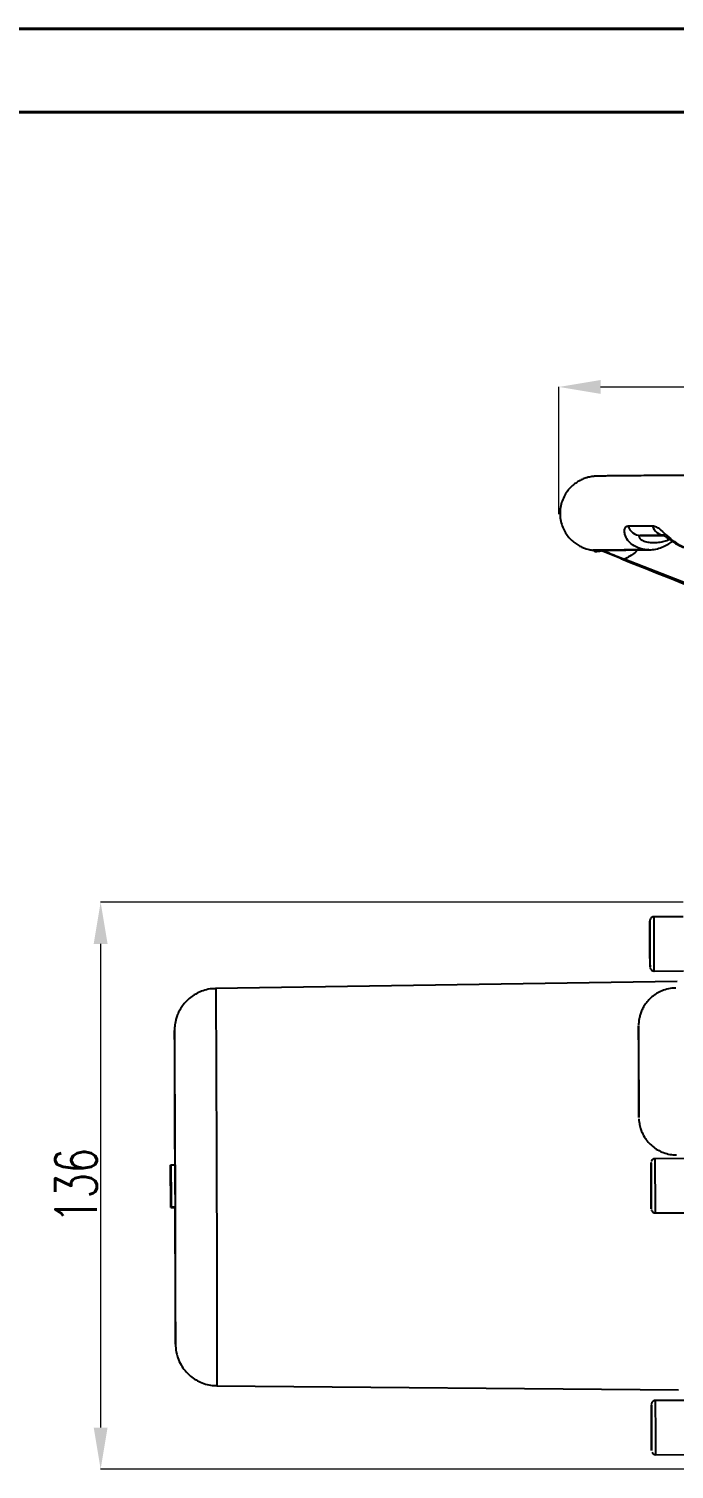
# Model space of a CAD drawing. Header units: millimetres. Extents: x 2312 to 3992, y 755 to 1943.
# Drawn here: x 3173.7 to 3328.4, y 1597.8 to 1943.3 of the extents above; entities that cross this region are included whole.
import ezdxf

# ---------------------------------------------------------------- set-up
doc = ezdxf.new("R2010")
doc.units = ezdxf.units.MM
for name, color, linetype, lineweight in [('AM_5', 3, 'Continuous', 25), ('标注', 3, 'Continuous', 13), ('粗实线', 7, 'Continuous', 40)]:
    doc.layers.add(name, color=color, linetype=linetype, lineweight=lineweight)
doc.styles.add('SLDTEXTSTYLE1', font='txt.shx', dxfattribs={"width": 0.7, "bigfont": 'gbcbig.shx'})
doc.dimstyles.new('SLDDIMSTYLE12$0', dxfattribs={"dimtxt": 12, "dimasz": 10, "dimexe": 0, "dimexo": 0.0625, "dimgap": 0.875, "dimtad": 1, "dimdec": 1, "dimlfac": 1.8, "dimrnd": 1e-09, "dimzin": 12, "dimdsep": 46, "dimtxsty": 'SLDTEXTSTYLE1', "dimcen": 0.09, "dimdle": 8.16, "dimclrd": 3, "dimclre": 3, "dimadec": 0, "dimazin": 3, "dimtfac": 1, "dimtdec": 1, "dimtofl": 0, "dimtmove": 0, "dimatfit": 3, "dimfxl": 0, "dimfrac": 2, "dimtolj": 1, "dimlwd": 5, "dimlwe": 5, "dimarcsym": 0})

# ---------------------------------------------------------------- blocks, each defined once
blk = doc.blocks.new('*D32')
at = {"layer": 'Defpoints', "color": 0, "transparency": 16777216}
for p in [(3330.56, 1733.8), (3190.91, 1597.8), (3330.96, 1597.8)]:
    blk.add_point(p, dxfattribs=at)
at = {"layer": '标注', "color": 3, "lineweight": 5, "transparency": 16777216}
blk.add_line((3330.5, 1733.8), (3190.91, 1733.8), dxfattribs=at)
at = {"layer": '标注', "color": 3, "linetype": 'Continuous', "lineweight": 5, "transparency": 16777216}
for p, q in [((3190.91, 1723.8), (3190.91, 1607.8)), ((3330.9, 1597.8), (3190.91, 1597.8))]:
    blk.add_line(p, q, dxfattribs=at)
at = {"layer": '标注', "color": 3, "transparency": 16777216}
for points in [[(3189.25, 1723.8), (3192.58, 1723.8), (3190.91, 1733.8)], [(3189.25, 1607.8), (3192.58, 1607.8), (3190.91, 1597.8)]]:
    blk.add_solid(points, dxfattribs=at)
at = {"layer": '标注', "color": 0, "transparency": 16777216, "insert": (3185.04, 1665.8), "char_height": 10, "attachment_point": 5, "rotation": 90, "style": 'SLDTEXTSTYLE1'}
blk.add_mtext('\\A1;136', dxfattribs=at)
blk = doc.blocks.new('*D28')
at = {"layer": 'AM_5', "color": 3, "lineweight": 5, "transparency": 16777216}
blk.add_line((3300.74, 1826.89), (3300.74, 1857.38), dxfattribs=at)
at = {"layer": 'AM_5', "color": 3, "linetype": 'Continuous', "lineweight": 5, "transparency": 16777216}
for p, q in [((3310.74, 1857.38), (3594.16, 1857.38)), ((3604.16, 1826.89), (3604.16, 1857.38))]:
    blk.add_line(p, q, dxfattribs=at)
at = {"layer": 'AM_5', "color": 3, "transparency": 16777216}
for points in [[(3310.74, 1859.05), (3310.74, 1855.72), (3300.74, 1857.38)], [(3594.16, 1859.05), (3594.16, 1855.72), (3604.16, 1857.38)]]:
    blk.add_solid(points, dxfattribs=at)
at = {"layer": 'Defpoints', "color": 0, "transparency": 16777216}
for p in [(3604.16, 1857.38), (3300.74, 1826.82), (3604.16, 1826.82)]:
    blk.add_point(p, dxfattribs=at)
at = {"layer": 'AM_5', "color": 0, "transparency": 16777216, "insert": (3452.45, 1864.26), "char_height": 12, "attachment_point": 5, "style": 'SLDTEXTSTYLE1'}
blk.add_mtext('\\A1;%%C300', dxfattribs=at)

msp = doc.modelspace()

# ---------------------------------------------------------------- linework, layer by layer
at = {"color": 7, "linetype": 'Continuous', "lineweight": 25}
for p, q in [((3320.329, 1821.761), (3325.733, 1821.773)), ((3308.868, 1818.246), (3309.377, 1817.937)), ((3309.815, 1817.952), (3309.349, 1818.262)), ((3309.377, 1817.937), (3309.815, 1817.952)), ((3310.522, 1817.896), (3309.86, 1817.905)), ((3310.134, 1818.019), (3310.699, 1818.039)), ((3310.441, 1818.193), (3310.613, 1818.09)), ((3310.605, 1818.095), (3310.699, 1818.039)), ((3310.609, 1818.093), (3310.723, 1818.046)), ((3310.699, 1818.039), (3310.724, 1818.046)), ((3310.929, 1817.986), (3310.719, 1817.989)), ((3312.969, 1817.25), (3310.975, 1818.04)), ((3315.605, 1816.201), (3312.969, 1817.25)), ((3322.282, 1818.39), (3321.92, 1818.321)), ((3363.96, 1797.394), (3316.423, 1816.08)), ((3322.547, 1729.278), (3322.547, 1729.268)), ((3330.544, 1730.303), (3323.544, 1730.281)), ((3322.554, 1727.242), (3322.564, 1725.52)), ((3322.554, 1725.501), (3322.554, 1727.242)), ((3322.565, 1722.037), (3322.554, 1725.501)), ((3322.564, 1725.501), (3322.554, 1725.501)), ((3322.564, 1725.52), (3322.575, 1722.056)), ((3322.575, 1720.314), (3322.565, 1722.037)), ((3322.575, 1722.037), (3322.565, 1722.037)), ((3322.575, 1722.056), (3322.575, 1720.314)), ((3323.585, 1717.281), (3330.585, 1717.303)), ((3329.111, 1714.781), (3218.476, 1713.081)), ((3330.826, 1672.304), (3323.826, 1672.282)), ((3207.724, 1660.709), (3207.692, 1670.709)), ((3207.692, 1670.709), (3207.7, 1670.709)), ((3207.692, 1670.709), (3207.719, 1670.709)), ((3207.703, 1669.598), (3207.699, 1669.598)), ((3207.699, 1669.598), (3207.71, 1666.148)), ((3207.7, 1670.709), (3207.719, 1670.709)), ((3207.719, 1670.826), (3208.719, 1670.829)), ((3207.743, 1660.709), (3207.719, 1670.826)), ((3207.719, 1670.826), (3207.722, 1670.826)), ((3207.722, 1670.826), (3208.722, 1670.829)), ((3207.722, 1670.826), (3207.761, 1660.709)), ((3207.741, 1670.826), (3208.741, 1670.829)), ((3207.759, 1670.826), (3208.759, 1670.829)), ((3207.784, 1660.709), (3207.759, 1670.826)), ((3207.759, 1670.826), (3207.762, 1670.826)), ((3207.762, 1670.826), (3208.762, 1670.829)), ((3207.762, 1670.826), (3207.802, 1660.709)), ((3208.719, 1670.829), (3208.722, 1670.829)), ((3208.722, 1670.829), (3208.722, 1670.829)), ((3208.759, 1670.829), (3208.762, 1670.829)), ((3208.762, 1670.829), (3208.802, 1660.712)), ((3322.834, 1668.773), (3322.84, 1668.784)), ((3322.841, 1665.768), (3322.834, 1668.773)), ((3322.84, 1668.773), (3322.834, 1668.773)), ((3322.84, 1668.784), (3322.853, 1665.789)), ((3207.71, 1666.148), (3207.714, 1666.148)), ((3207.717, 1667.844), (3207.726, 1667.844)), ((3207.72, 1665.212), (3207.74, 1660.709)), ((3207.72, 1665.212), (3207.732, 1665.212)), ((3207.728, 1668.487), (3207.727, 1668.487)), ((3207.727, 1668.487), (3207.736, 1664.92)), ((3207.741, 1664.92), (3207.728, 1668.487)), ((3207.753, 1665.505), (3207.757, 1665.505)), ((3207.759, 1667.259), (3207.756, 1667.259)), ((3207.76, 1664.627), (3207.756, 1665.738)), ((3207.756, 1665.738), (3207.764, 1665.738)), ((3207.756, 1665.738), (3207.771, 1665.738)), ((3207.759, 1667.259), (3207.768, 1667.259)), ((3207.764, 1665.738), (3207.78, 1660.592)), ((3207.764, 1665.738), (3207.771, 1665.738)), ((3207.782, 1664.92), (3207.768, 1668.487)), ((3207.768, 1668.487), (3207.768, 1668.487)), ((3207.768, 1668.487), (3207.777, 1664.92)), ((3322.853, 1662.773), (3322.841, 1665.768)), ((3322.853, 1665.768), (3322.841, 1665.768)), ((3322.853, 1665.789), (3322.859, 1662.784)), ((3207.718, 1665.037), (3207.714, 1665.037)), ((3207.714, 1665.037), (3207.727, 1660.709)), ((3207.737, 1660.709), (3207.718, 1665.037)), ((3207.736, 1664.92), (3207.741, 1664.92)), ((3207.736, 1664.92), (3207.741, 1664.92)), ((3207.746, 1663.809), (3207.739, 1663.809)), ((3207.739, 1663.809), (3207.747, 1660.709)), ((3207.757, 1660.709), (3207.746, 1663.809)), ((3207.765, 1664.627), (3207.76, 1664.627)), ((3207.767, 1663.984), (3207.765, 1664.627)), ((3207.777, 1664.92), (3207.782, 1664.92)), ((3207.777, 1664.92), (3207.782, 1664.92)), ((3207.786, 1663.809), (3207.779, 1663.809)), ((3207.779, 1663.809), (3207.787, 1660.709)), ((3207.798, 1660.709), (3207.786, 1663.809)), ((3322.859, 1662.784), (3322.853, 1662.773)), ((3207.727, 1660.709), (3207.724, 1660.709)), ((3207.727, 1660.709), (3207.737, 1660.709)), ((3207.74, 1660.709), (3207.737, 1660.709)), ((3207.74, 1660.709), (3207.743, 1660.709)), ((3207.747, 1660.709), (3207.743, 1660.709)), ((3207.747, 1660.709), (3207.757, 1660.709)), ((3207.761, 1660.709), (3207.757, 1660.709)), ((3207.761, 1660.709), (3207.777, 1660.709)), ((3207.773, 1660.592), (3207.778, 1660.592)), ((3207.778, 1660.592), (3207.775, 1661.411)), ((3207.78, 1660.592), (3207.778, 1660.592)), ((3207.78, 1660.592), (3208.78, 1660.595)), ((3207.787, 1660.709), (3207.784, 1660.709)), ((3207.787, 1660.709), (3207.798, 1660.709)), ((3207.802, 1660.709), (3207.798, 1660.709)), ((3207.802, 1660.709), (3208.802, 1660.712)), ((3208.78, 1660.712), (3208.78, 1660.595)), ((3323.867, 1659.282), (3330.867, 1659.304)), ((3218.775, 1617.821), (3329.419, 1616.817)), ((3330.909, 1614.304), (3323.909, 1614.282)), ((3322.918, 1611.243), (3322.929, 1609.52)), ((3322.919, 1609.501), (3322.918, 1611.243)), ((3322.93, 1606.037), (3322.919, 1609.501)), ((3322.929, 1609.501), (3322.919, 1609.501)), ((3322.929, 1609.52), (3322.94, 1606.056)), ((3322.94, 1604.315), (3322.93, 1606.037)), ((3322.94, 1606.037), (3322.93, 1606.037)), ((3322.94, 1606.056), (3322.94, 1604.315)), ((3323.95, 1601.282), (3330.95, 1601.304))]:
    msp.add_line(p, q, dxfattribs=at)
at = {"color": 7, "linetype": 'Continuous', "lineweight": 25, "flags": 128}
for points in [[(3317.342, 1824.047), (3318.026, 1824.052), (3318.724, 1824.056), (3319.435, 1824.061), (3320.16, 1824.066), (3320.899, 1824.071), (3321.651, 1824.076), (3322.416, 1824.08), (3323.195, 1824.085)], [(3326.053, 1821.798), (3325.292, 1821.793), (3324.543, 1821.789), (3323.808, 1821.784), (3323.086, 1821.779), (3322.377, 1821.774), (3321.681, 1821.77), (3320.998, 1821.765), (3320.329, 1821.761)], [(3322.547, 1729.268), (3322.545, 1729.086), (3322.545, 1728.533), (3322.546, 1727.655), (3322.548, 1726.513), (3322.551, 1725.185), (3322.555, 1723.761), (3322.56, 1722.338), (3322.565, 1721.013), (3322.57, 1719.877), (3322.575, 1719.006), (3322.579, 1718.461), (3322.582, 1718.278), (3322.584, 1718.47), (3322.584, 1719.024), (3322.583, 1719.901), (3322.581, 1721.043), (3322.578, 1722.371), (3322.574, 1723.795), (3322.569, 1725.218), (3322.564, 1726.543), (3322.559, 1727.679), (3322.554, 1728.55), (3322.55, 1729.095), (3322.547, 1729.278), (3322.547, 1729.278)], [(3218.476, 1713.081), (3218.476, 1713.081), (3218.483, 1712.9), (3218.492, 1712.357), (3218.502, 1711.458), (3218.513, 1710.208), (3218.524, 1708.618), (3218.537, 1706.7), (3218.55, 1704.467), (3218.563, 1701.938), (3218.577, 1699.13), (3218.592, 1696.067), (3218.607, 1692.77), (3218.621, 1689.266), (3218.636, 1685.58), (3218.651, 1681.741), (3218.666, 1677.779), (3218.68, 1673.722), (3218.694, 1669.602), (3218.707, 1665.451)], [(3319.838, 1704.154), (3319.837, 1704.148), (3319.836, 1704.119)], [(3319.89, 1693.159), (3319.883, 1695.093), (3319.876, 1696.956), (3319.87, 1698.683), (3319.863, 1700.21), (3319.856, 1701.482), (3319.85, 1702.453), (3319.845, 1703.088), (3319.841, 1703.365), (3319.838, 1703.272), (3319.836, 1702.814), (3319.836, 1702.007), (3319.836, 1700.881), (3319.838, 1699.475), (3319.842, 1697.841), (3319.846, 1696.037), (3319.852, 1694.13), (3319.858, 1692.188), (3319.864, 1690.28), (3319.871, 1688.477), (3319.878, 1686.843), (3319.885, 1685.437), (3319.891, 1684.311), (3319.897, 1683.504), (3319.901, 1683.046), (3319.905, 1682.953), (3319.907, 1683.23), (3319.909, 1683.865), (3319.908, 1684.836), (3319.907, 1686.108), (3319.904, 1687.635), (3319.9, 1689.362), (3319.895, 1691.225), (3319.89, 1693.159)], [(3208.624, 1702.886), (3208.624, 1702.869), (3208.619, 1702.328), (3208.616, 1701.43), (3208.614, 1700.186), (3208.613, 1698.607), (3208.613, 1696.709), (3208.615, 1694.509), (3208.618, 1692.029), (3208.623, 1689.292), (3208.628, 1686.326), (3208.635, 1683.159), (3208.643, 1679.82), (3208.651, 1676.343), (3208.661, 1672.761), (3208.667, 1670.712)], [(3208.632, 1703.014), (3208.629, 1703.051), (3208.624, 1702.886)], [(3208.812, 1665.42), (3208.8, 1669.108), (3208.788, 1672.761), (3208.775, 1676.344), (3208.762, 1679.821), (3208.749, 1683.159), (3208.736, 1686.326), (3208.723, 1689.293), (3208.71, 1692.029), (3208.697, 1694.509), (3208.685, 1696.709), (3208.674, 1698.607), (3208.663, 1700.186), (3208.653, 1701.43), (3208.644, 1702.328), (3208.636, 1702.869), (3208.632, 1703.014)], [(3319.906, 1682.175), (3319.906, 1682.17), (3319.907, 1682.166)], [(3322.833, 1670.983), (3322.832, 1671.096), (3322.829, 1671.279), (3322.829, 1671.278)], [(3208.868, 1627.813), (3208.872, 1627.97), (3208.876, 1628.512), (3208.88, 1629.41), (3208.882, 1630.654), (3208.882, 1632.233), (3208.882, 1634.131), (3208.88, 1636.331), (3208.877, 1638.811), (3208.873, 1641.547), (3208.867, 1644.514), (3208.86, 1647.681), (3208.853, 1651.019), (3208.844, 1654.496), (3208.834, 1658.079), (3208.824, 1661.732), (3208.812, 1665.42)], [(3218.707, 1665.451), (3218.72, 1661.3), (3218.732, 1657.18), (3218.743, 1653.124), (3218.754, 1649.161), (3218.763, 1645.322), (3218.771, 1641.636), (3218.778, 1638.132), (3218.784, 1634.835), (3218.789, 1631.772), (3218.793, 1628.964), (3218.795, 1626.435), (3218.796, 1624.202), (3218.796, 1622.284), (3218.794, 1620.694), (3218.791, 1619.444), (3218.787, 1618.545), (3218.782, 1618.002), (3218.775, 1617.821), (3218.775, 1617.821)], [(3208.698, 1660.712), (3208.707, 1658.078), (3208.72, 1654.496), (3208.733, 1651.019), (3208.746, 1647.681), (3208.76, 1644.513), (3208.773, 1641.547), (3208.786, 1638.811), (3208.798, 1636.331), (3208.81, 1634.131), (3208.821, 1632.233), (3208.832, 1630.654), (3208.842, 1629.41), (3208.851, 1628.512), (3208.859, 1627.97), (3208.86, 1627.921)], [(3322.864, 1660.279), (3322.864, 1660.279), (3322.865, 1660.315)], [(3208.86, 1627.921), (3208.866, 1627.789), (3208.868, 1627.813)], [(3322.947, 1602.279), (3322.948, 1602.471), (3322.949, 1603.024), (3322.948, 1603.902), (3322.946, 1605.044), (3322.943, 1606.372), (3322.939, 1607.796), (3322.934, 1609.219), (3322.929, 1610.544), (3322.924, 1611.68), (3322.919, 1612.55), (3322.915, 1613.096), (3322.912, 1613.279), (3322.91, 1613.087), (3322.91, 1612.533), (3322.91, 1611.655), (3322.912, 1610.514), (3322.916, 1609.185), (3322.92, 1607.761), (3322.925, 1606.338), (3322.93, 1605.014), (3322.935, 1603.877), (3322.94, 1603.007), (3322.944, 1602.462), (3322.947, 1602.279)]]:
    msp.add_lwpolyline(points, dxfattribs=at)
at = {"color": 7, "linetype": 'Continuous', "lineweight": 25}
for centre, radius, start, end in [((3320.429, 1824.986), 3.227, 196.92281, 268.22475), ((3326.197, 1824.908), 3.113, 195.32616, 267.34752), ((1945.825, 1719.445), 1377.761, 359.910012, 0.450632), ((6076.657, 1701.892), 2756.822, 179.953718, 180.409783), ((1758.907, 1691.142), 1560.985, 0.074045, 0.47763), ((1605.284, 1685.116), 1714.626, 359.901422, 0.268769), ((2275.834, 1663.94), 1048.025, 0.10183, 0.45607), ((4626.923, 1669.89), 1304.095, 179.939016, 180.422274), ((1965.657, 1662.448), 1357.203, 0.141342, 0.360319), ((2362.665, 1661.502), 960.201, 359.929219, 0.25625), ((2552.996, 1661.439), 770.874, 359.839675, 0.324314), ((1940.687, 1603.428), 1383.264, 359.911087, 0.449557)]:
    msp.add_arc(centre, radius, start, end, dxfattribs=at)
for points, knots in [([(3582.497, 1836.934), (3581.866, 1836.935), (3580.305, 1836.936), (3577.487, 1836.937), (3574.096, 1836.938), (3570.427, 1836.937), (3566.5, 1836.935), (3562.321, 1836.931), (3557.9, 1836.927), (3553.246, 1836.921), (3548.37, 1836.915), (3543.282, 1836.907), (3537.993, 1836.898), (3532.516, 1836.888), (3526.862, 1836.877), (3521.044, 1836.865), (3515.074, 1836.852), (3508.966, 1836.838), (3502.734, 1836.823), (3496.39, 1836.807), (3489.95, 1836.791), (3483.427, 1836.773), (3476.836, 1836.755), (3470.191, 1836.736), (3463.507, 1836.716), (3456.8, 1836.696), (3450.082, 1836.675), (3443.371, 1836.653), (3436.68, 1836.631), (3430.024, 1836.608), (3423.418, 1836.585), (3416.876, 1836.562), (3410.414, 1836.538), (3404.045, 1836.514), (3397.783, 1836.489), (3391.643, 1836.465), (3385.637, 1836.44), (3379.779, 1836.416), (3374.083, 1836.391), (3368.56, 1836.367), (3363.223, 1836.342), (3358.084, 1836.318), (3353.153, 1836.294), (3348.443, 1836.27), (3343.962, 1836.246), (3339.722, 1836.223), (3335.731, 1836.2), (3331.999, 1836.178), (3328.532, 1836.156), (3325.34, 1836.135), (3322.428, 1836.115), (3319.803, 1836.095), (3317.469, 1836.076), (3315.433, 1836.057), (3313.695, 1836.039), (3312.257, 1836.022), (3311.12, 1836.006), (3310.247, 1835.988), (3309.814, 1835.977), (3309.391, 1835.955), (3309.055, 1835.928), (3308.635, 1835.877), (3308.117, 1835.789), (3307.403, 1835.617), (3306.518, 1835.314), (3305.513, 1834.83), (3304.464, 1834.14), (3303.442, 1833.228), (3302.517, 1832.087), (3301.766, 1830.751), (3301.246, 1829.27), (3300.985, 1827.659), (3301.027, 1826.012), (3301.368, 1824.429), (3301.941, 1823.025), (3302.689, 1821.81), (3303.561, 1820.79), (3304.506, 1819.964), (3305.477, 1819.324), (3306.418, 1818.861), (3307.265, 1818.555), (3307.97, 1818.372), (3308.498, 1818.274), (3308.795, 1818.233), (3308.891, 1818.223), (3308.91, 1818.221)], [0, 0, 0, 0, 0.0110684, 0.0273711, 0.0436679, 0.0599607, 0.0762506, 0.0925385, 0.1088249, 0.12511, 0.1413943, 0.1576779, 0.1739609, 0.1902435, 0.2065257, 0.2228075, 0.2390892, 0.2553706, 0.2716519, 0.287933, 0.304214, 0.320495, 0.3367758, 0.3530566, 0.3693373, 0.3856181, 0.4018988, 0.4181795, 0.4344602, 0.4507409, 0.4670217, 0.4833025, 0.4995834, 0.5158643, 0.5321454, 0.5484266, 0.5647079, 0.5809894, 0.5972711, 0.613553, 0.6298353, 0.6461179, 0.662401, 0.6786847, 0.694969, 0.7112543, 0.7275406, 0.7438285, 0.7601184, 0.7764109, 0.7927073, 0.8090091, 0.8253193, 0.8416426, 0.8579882, 0.874375, 0.8908477, 0.9075372, 0.9250134, 0.9304388, 0.9336287, 0.9354293, 0.9371416, 0.9389823, 0.9413668, 0.9441481, 0.9471667, 0.9505105, 0.9540906, 0.9578127, 0.9616135, 0.9654544, 0.9696284, 0.9735231, 0.9771757, 0.9806185, 0.9838633, 0.9869091, 0.9897422, 0.9923293, 0.9945963, 0.9964557, 0.998026, 0.9996193, 1, 1, 1, 1]), ([(3321.92, 1818.321), (3321.522, 1818.359), (3320.396, 1818.468), (3318.703, 1819.17), (3317.228, 1820.486), (3316.507, 1821.936), (3316.43, 1822.959), (3316.617, 1823.637), (3316.918, 1823.993), (3317.234, 1824.033), (3317.342, 1824.047)], [0, 0, 0, 0, 0.10046269, 0.28477297, 0.47069851, 0.63831063, 0.76809339, 0.83205533, 0.94289075, 1, 1, 1, 1]), ([(3320.329, 1821.761), (3320.213, 1821.742), (3320.063, 1821.718), (3319.933, 1821.555), (3319.917, 1821.379), (3320.076, 1821.06), (3320.53, 1820.664), (3321.455, 1820.28), (3322.649, 1820.053), (3323.979, 1820.017), (3325.313, 1820.191), (3326.41, 1820.482), (3327.01, 1820.751), (3327.213, 1820.842)], [0, 0, 0, 0, 0.075578, 0.0975702, 0.1681769, 0.203454, 0.2986034, 0.4167134, 0.5455775, 0.683754, 0.8201583, 0.9392126, 1, 1, 1, 1]), ([(3323.195, 1824.085), (3323.495, 1824.03), (3323.907, 1823.955), (3324.809, 1823.375), (3325.523, 1822.748), (3326.653, 1821.719), (3327.955, 1820.556), (3329.921, 1819.244), (3331.73, 1818.546), (3332.801, 1818.435), (3333.174, 1818.396)], [0, 0, 0, 0, 0.1229579, 0.16818, 0.3271489, 0.3619897, 0.5300428, 0.7164575, 0.9012527, 1, 1, 1, 1]), ([(3325.718, 1821.834), (3325.72, 1821.835), (3325.723, 1821.836), (3326.033, 1821.664), (3326.509, 1821.345), (3327.219, 1820.833), (3328.187, 1820.159), (3329.412, 1819.422), (3330.82, 1818.819), (3332.099, 1818.464), (3332.854, 1818.44), (3333.121, 1818.431)], [0, 0, 0, 0, 0.0631138, 0.1283162, 0.2002165, 0.3035717, 0.4241939, 0.5739843, 0.7505391, 0.9117632, 1, 1, 1, 1]), ([(3309.349, 1818.262), (3309.224, 1818.259), (3309.013, 1818.254), (3308.91, 1818.248), (3308.868, 1818.246)], [0, 0, 0, 0, 0.5928905, 1, 1, 1, 1]), ([(3310.222, 1818.199), (3310.132, 1818.202), (3309.93, 1818.211), (3309.664, 1818.233), (3309.464, 1818.253), (3309.373, 1818.262), (3309.356, 1818.262), (3309.349, 1818.262)], [0, 0, 0, 0, 0.2157643, 0.4867513, 0.6829322, 0.8795299, 1, 1, 1, 1]), ([(3309.815, 1817.952), (3309.834, 1817.957), (3309.879, 1817.971), (3310.034, 1818.067), (3310.184, 1818.172), (3310.222, 1818.199)], [0, 0, 0, 0, 0.3322115, 0.831009, 1, 1, 1, 1]), ([(3321.92, 1818.321), (3320.76, 1818.312), (3318.435, 1818.294), (3315.807, 1818.27), (3313.755, 1818.25), (3312.218, 1818.232), (3310.997, 1818.214), (3310.48, 1818.204), (3310.222, 1818.199)], [0, 0, 0, 0, 0.1925819, 0.3859175, 0.538678, 0.6914384, 0.8457192, 1, 1, 1, 1]), ([(3310.441, 1818.193), (3310.637, 1818.197), (3311.253, 1818.21), (3312.981, 1818.234), (3315.725, 1818.262), (3318.809, 1818.289), (3321.01, 1818.306), (3322.112, 1818.314)], [0, 0, 0, 0, 0.1199161, 0.3761653, 0.6341936, 0.816777, 1, 1, 1, 1]), ([(3311.211, 1818.202), (3311.789, 1817.961), (3312.96, 1817.473), (3314.731, 1816.752), (3315.908, 1816.284), (3316.423, 1816.08)], [0, 0, 0, 0, 0.3541254, 0.7175532, 1, 1, 1, 1]), ([(3319.586, 1818.295), (3319.397, 1818.089), (3318.518, 1817.134), (3317.344, 1816.543), (3316.423, 1816.08)], [0, 0, 0, 0, 0.2152211, 1, 1, 1, 1]), ([(3322.112, 1818.314), (3322.18, 1818.324), (3322.261, 1818.336), (3322.279, 1818.382), (3322.282, 1818.39)], [0, 0, 0, 0, 0.8413532, 1, 1, 1, 1]), ([(3322.326, 1818.344), (3322.496, 1818.338), (3323.168, 1818.311), (3324.348, 1818.551), (3325.787, 1819.041), (3327.002, 1819.671), (3327.678, 1820.144), (3327.951, 1820.335)], [0, 0, 0, 0, 0.0860717, 0.3396587, 0.5913251, 0.8346208, 1, 1, 1, 1]), ([(3315.605, 1816.201), (3326.684, 1811.796), (3348.941, 1802.946), (3371.205, 1794.111), (3382.386, 1789.674)], [0, 0, 0, 0, 0.4977752, 1, 1, 1, 1]), ([(3322.668, 1729.758), (3322.626, 1729.663), (3322.574, 1729.542), (3322.554, 1729.402), (3322.55, 1729.359), (3322.548, 1729.334), (3322.547, 1729.311), (3322.547, 1729.301), (3322.547, 1729.294)], [0, 0, 0, 0, 0.451306, 0.5701909, 0.6421025, 0.7062392, 0.8009642, 1, 1, 1, 1]), ([(3323.542, 1730.27), (3323.517, 1730.274), (3323.374, 1730.292), (3323.137, 1730.207), (3322.891, 1730.052), (3322.747, 1729.892), (3322.688, 1729.791), (3322.668, 1729.758)], [0, 0, 0, 0, 0.0707184, 0.4043843, 0.6694381, 0.8920526, 1, 1, 1, 1]), ([(3322.612, 1718.06), (3322.632, 1717.985), (3322.675, 1717.826), (3322.845, 1717.581), (3323.11, 1717.379), (3323.39, 1717.274), (3323.549, 1717.291), (3323.588, 1717.296)], [0, 0, 0, 0, 0.17461699, 0.36687047, 0.64784852, 0.9119939, 1, 1, 1, 1]), ([(3218.475, 1713.039), (3218.173, 1713.043), (3217.299, 1713.053), (3215.906, 1712.743), (3214.38, 1712.183), (3213.04, 1711.419), (3211.893, 1710.518), (3210.941, 1709.523), (3210.18, 1708.48), (3209.6, 1707.432), (3209.185, 1706.424), (3208.914, 1705.506), (3208.76, 1704.741), (3208.684, 1704.16), (3208.652, 1703.79), (3208.639, 1703.56), (3208.632, 1703.377), (3208.627, 1703.219), (3208.626, 1703.126), (3208.625, 1703.072)], [0, 0, 0, 0, 0.0508938, 0.1475375, 0.238723, 0.3251311, 0.407034, 0.4844393, 0.5571379, 0.624702, 0.6864357, 0.7411907, 0.7866196, 0.819348, 0.8438606, 0.8637943, 0.8900873, 0.9352414, 1, 1, 1, 1]), ([(3328.808, 1713.148), (3328.609, 1713.158), (3327.86, 1713.197), (3326.607, 1712.943), (3325.141, 1712.442), (3323.863, 1711.731), (3322.778, 1710.886), (3321.887, 1709.95), (3321.185, 1708.971), (3320.658, 1707.992), (3320.29, 1707.058), (3320.055, 1706.209), (3319.925, 1705.496), (3319.867, 1704.963), (3319.847, 1704.627), (3319.841, 1704.462), (3319.838, 1704.367), (3319.838, 1704.327), (3319.837, 1704.307)], [0, 0, 0, 0, 0.0416357, 0.1562684, 0.2635695, 0.3646719, 0.4600435, 0.5497568, 0.6335842, 0.7110149, 0.7812291, 0.8430355, 0.8946685, 0.9326416, 0.9555567, 0.96924, 0.9836239, 1, 1, 1, 1]), ([(3319.915, 1681.798), (3319.916, 1681.77), (3319.92, 1681.674), (3319.945, 1681.301), (3320.036, 1680.569), (3320.264, 1679.589), (3320.725, 1678.355), (3321.403, 1677.139), (3322.353, 1675.962), (3323.453, 1674.976), (3324.74, 1674.158), (3326.19, 1673.566), (3327.611, 1673.221), (3328.539, 1673.224), (3328.936, 1673.226)], [0, 0, 0, 0, 0.0097053, 0.0332249, 0.0826413, 0.1713125, 0.2497861, 0.3676399, 0.4710802, 0.5759853, 0.6863554, 0.7995369, 0.914206, 1, 1, 1, 1]), ([(3323.816, 1672.27), (3323.709, 1672.263), (3323.501, 1672.251), (3323.241, 1672.105), (3323.056, 1671.929), (3322.942, 1671.759), (3322.901, 1671.647), (3322.884, 1671.602)], [0, 0, 0, 0, 0.2579388, 0.5046447, 0.7086223, 0.8810116, 1, 1, 1, 1]), ([(3207.7, 1670.709), (3207.701, 1670.692), (3207.703, 1670.657), (3207.706, 1670.336), (3207.709, 1669.879), (3207.712, 1669.341), (3207.715, 1668.623), (3207.716, 1668.104), (3207.717, 1667.844)], [0, 0, 0, 0, 0.2503765, 0.5004055, 0.6255352, 0.7503101, 0.8750239, 1, 1, 1, 1]), ([(3207.714, 1667.844), (3207.713, 1668.013), (3207.712, 1668.351), (3207.71, 1668.945), (3207.706, 1669.567), (3207.704, 1669.586), (3207.703, 1669.598)], [0, 0, 0, 0, 0.1252481, 0.2503991, 0.4992869, 1, 1, 1, 1]), ([(3207.749, 1665.388), (3207.748, 1665.907), (3207.745, 1666.946), (3207.741, 1668.465), (3207.738, 1669.82), (3207.738, 1670.705), (3207.74, 1670.786), (3207.741, 1670.826)], [0, 0, 0, 0, 0.1872508, 0.3741637, 0.5604995, 0.7798604, 1, 1, 1, 1]), ([(3207.741, 1670.826), (3207.742, 1670.792), (3207.744, 1670.725), (3207.749, 1669.911), (3207.755, 1668.649), (3207.758, 1667.723), (3207.759, 1667.259)], [0, 0, 0, 0, 0.2808609, 0.5601449, 0.7799227, 1, 1, 1, 1]), ([(3207.744, 1669.715), (3207.744, 1669.665), (3207.743, 1669.59), (3207.743, 1668.963), (3207.745, 1668.143), (3207.748, 1666.944), (3207.751, 1665.985), (3207.753, 1665.505)], [0, 0, 0, 0, 0.2484927, 0.3735937, 0.4988061, 0.7490626, 1, 1, 1, 1]), ([(3207.756, 1667.259), (3207.755, 1667.625), (3207.753, 1668.353), (3207.749, 1669.25), (3207.746, 1669.666), (3207.745, 1669.699), (3207.744, 1669.715)], [0, 0, 0, 0, 0.2808145, 0.5590392, 0.7790826, 1, 1, 1, 1]), ([(3207.714, 1666.148), (3207.715, 1666.196), (3207.716, 1666.255), (3207.717, 1666.665), (3207.716, 1666.989), (3207.715, 1667.403), (3207.714, 1667.697), (3207.714, 1667.844)], [0, 0, 0, 0, 0.4990981, 0.6244891, 0.7496019, 0.8746456, 1, 1, 1, 1]), ([(3207.717, 1667.844), (3207.718, 1667.437), (3207.721, 1666.623), (3207.722, 1665.626), (3207.721, 1665.369), (3207.72, 1665.212)], [0, 0, 0, 0, 0.2794583, 0.5590872, 1, 1, 1, 1]), ([(3207.773, 1660.592), (3207.772, 1660.625), (3207.77, 1660.691), (3207.766, 1661.283), (3207.761, 1662.215), (3207.755, 1663.713), (3207.751, 1664.828), (3207.749, 1665.388)], [0, 0, 0, 0, 0.1869136, 0.3737692, 0.5603576, 0.7796615, 1, 1, 1, 1]), ([(3207.753, 1665.505), (3207.754, 1664.999), (3207.758, 1663.993), (3207.763, 1662.633), (3207.767, 1661.85), (3207.769, 1661.752), (3207.77, 1661.703)], [0, 0, 0, 0, 0.2813311, 0.5600527, 0.7801431, 1, 1, 1, 1]), ([(3207.77, 1661.703), (3207.77, 1661.725), (3207.771, 1661.77), (3207.771, 1662.296), (3207.769, 1663.141), (3207.768, 1663.703), (3207.767, 1663.984)], [0, 0, 0, 0, 0.2807685, 0.5595561, 0.7791584, 1, 1, 1, 1]), ([(3207.775, 1661.411), (3207.775, 1661.137), (3207.775, 1660.645), (3207.773, 1660.608), (3207.773, 1660.592)], [0, 0, 0, 0, 0.5576921, 1, 1, 1, 1]), ([(3322.887, 1660.081), (3322.894, 1660.048), (3322.924, 1659.903), (3323.05, 1659.67), (3323.295, 1659.44), (3323.575, 1659.299), (3323.778, 1659.296), (3323.865, 1659.295)], [0, 0, 0, 0, 0.0748294, 0.3354622, 0.5577007, 0.8095366, 1, 1, 1, 1]), ([(3208.863, 1627.717), (3208.863, 1627.706), (3208.865, 1627.629), (3208.868, 1627.52), (3208.88, 1627.252), (3208.907, 1626.877), (3208.97, 1626.328), (3209.12, 1625.509), (3209.465, 1624.301), (3210.12, 1622.867), (3211.067, 1621.495), (3212.166, 1620.344), (3213.415, 1619.386), (3214.856, 1618.607), (3216.435, 1618.085), (3217.764, 1617.823), (3218.55, 1617.852), (3218.776, 1617.86)], [0, 0, 0, 0, 0.0125786, 0.0877707, 0.1259208, 0.1510777, 0.1842509, 0.2276334, 0.296769, 0.400976, 0.4982141, 0.5832257, 0.6745915, 0.7687378, 0.8644715, 0.9610426, 1, 1, 1, 1]), ([(3323.906, 1614.267), (3323.824, 1614.267), (3323.636, 1614.266), (3323.381, 1614.144), (3323.175, 1613.973), (3323.045, 1613.792), (3322.971, 1613.637), (3322.948, 1613.544), (3322.94, 1613.509)], [0, 0, 0, 0, 0.1819525, 0.4209904, 0.6165301, 0.781902, 0.919201, 1, 1, 1, 1]), ([(3323.022, 1601.927), (3323.058, 1601.842), (3323.134, 1601.664), (3323.364, 1601.452), (3323.644, 1601.303), (3323.856, 1601.296), (3323.952, 1601.293)], [0, 0, 0, 0, 0.2289572, 0.4785056, 0.7623915, 1, 1, 1, 1])]:
    msp.add_open_spline(points, degree=3, knots=knots, dxfattribs=at)
at = {"layer": '粗实线'}
for p, q in [((3992.277, 1943.281), (2312.277, 1943.281)), ((3972.277, 1923.281), (2412.277, 1923.281))]:
    msp.add_line(p, q, dxfattribs=at)

# ---------------------------------------------------------------- dimensions: what is measured, and where the dimension line sits
at = {"layer": 'AM_5'}
dim = msp.add_linear_dim(base=(3604.155, 1857.384), p1=(3300.743, 1826.823), p2=(3604.155, 1826.823), text='%%C300', dimstyle='SLDDIMSTYLE12$0', override={"dimlfac": 1, "dimpost": ''}, dxfattribs=at)
dim.commit()
dim.dimension.update_dxf_attribs({"geometry": '*D28', "text_midpoint": (3452.449, 1864.259)})
at = {"layer": '标注'}
dim = msp.add_linear_dim(base=(3190.914, 1597.804), p1=(3330.565, 1733.803), p2=(3330.961, 1597.804), angle=90, text='136', dimstyle='SLDDIMSTYLE12$0', override={"dimtxt": 10, "dimtdec": 3, "dimtzin": 0}, dxfattribs=at)
dim.commit()
dim.dimension.update_dxf_attribs({"geometry": '*D32', "text_midpoint": (3185.039, 1665.804)})

doc.saveas('drawing.dxf')
